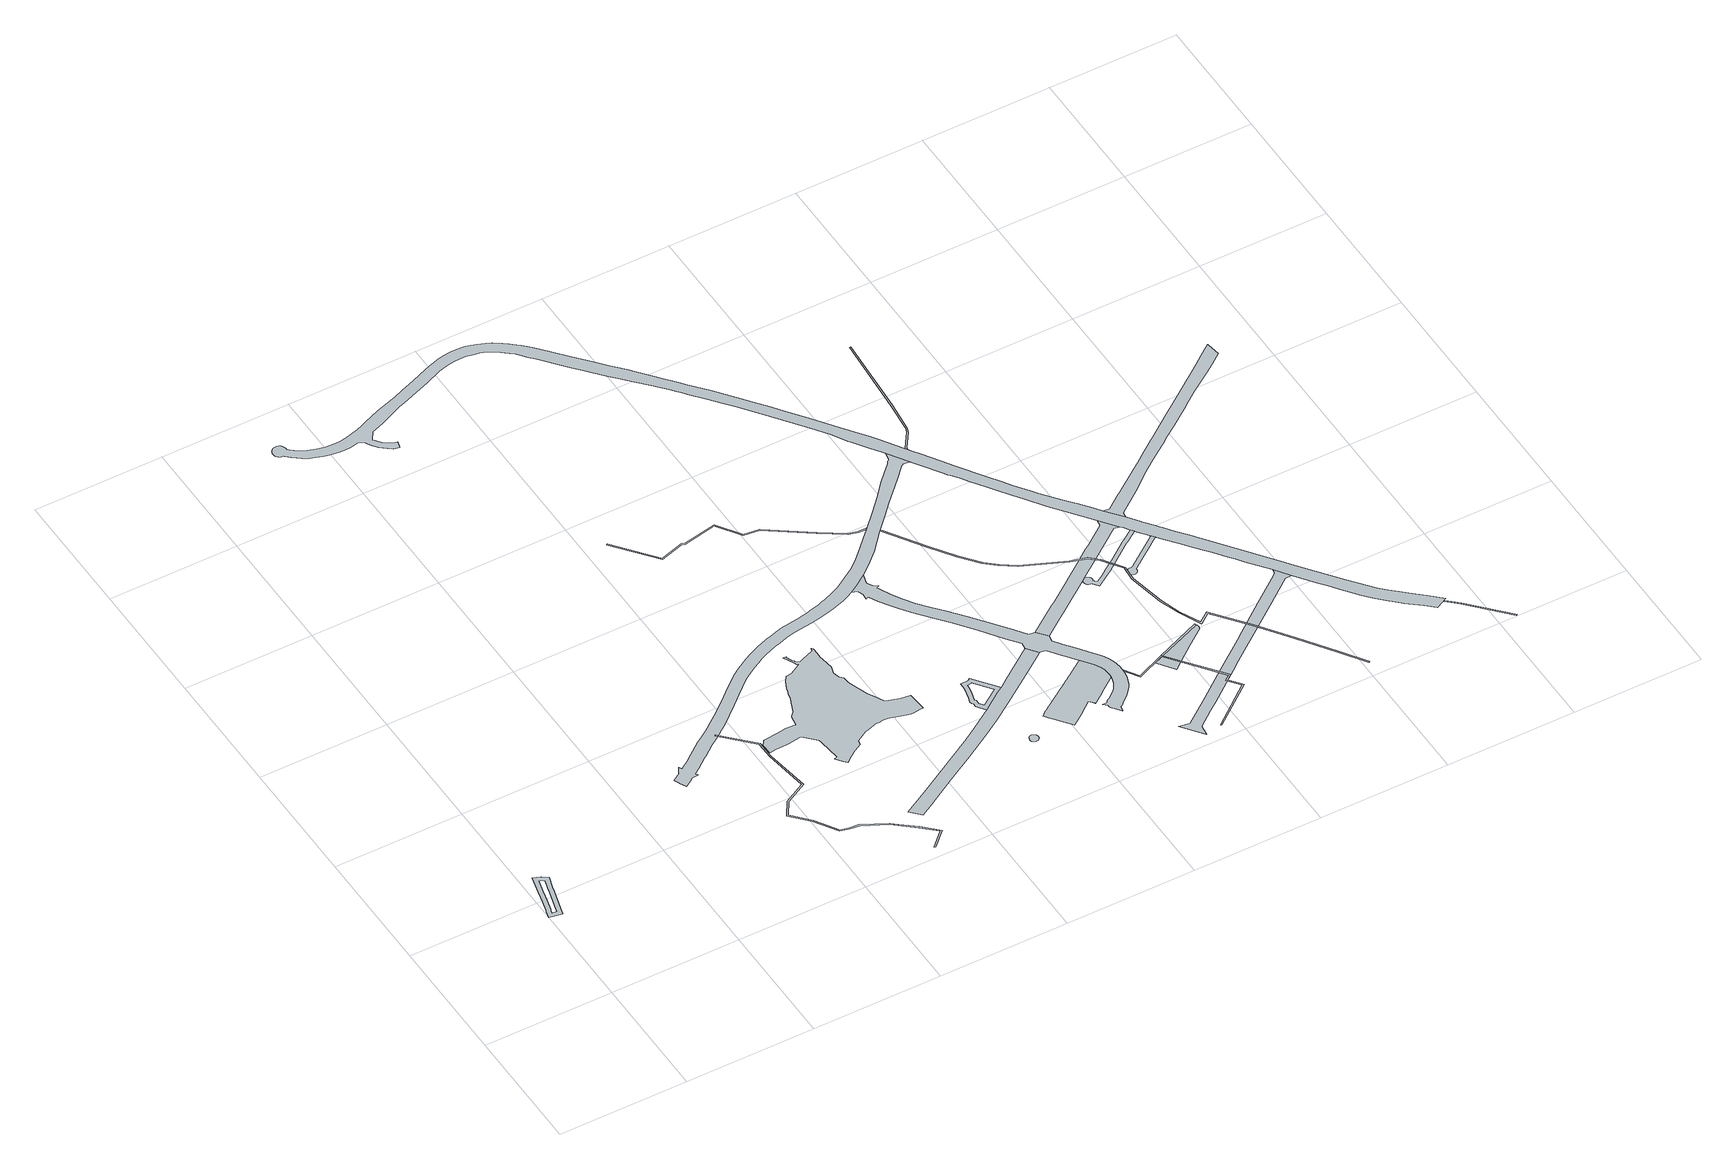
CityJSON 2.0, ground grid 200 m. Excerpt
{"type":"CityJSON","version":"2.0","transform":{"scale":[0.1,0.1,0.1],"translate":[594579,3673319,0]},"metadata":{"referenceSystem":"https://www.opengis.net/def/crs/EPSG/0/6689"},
"CityObjects":{
"object1":{"type":"GenericCityObject","attributes":{"name":"交通広場","function":"3023","validFromType":"3","custodian":"武雄市","notificationNumber":"-","finalNotificationDate":"0001-01-01","finalNotificationNumber":"-","prefecture":"41","city":"41206"},"geometry":[{"type":"MultiSurface","lod":"1","boundaries":[[[0,1,2,3,4,5,6,7,8,9,10,11,12,13],[14,15,16,17,18,19,20,21,22,23,24,25,26]]]}]},
"object2":{"type":"GenericCityObject","attributes":{"name":"東柚ノ木谷雨水幹線","function":"3041","validFromType":"3","custodian":"武雄市","notificationNumber":"-","finalNotificationDate":"0001-01-01","finalNotificationNumber":"-","prefecture":"41","city":"41206","number":"1-13"},"geometry":[{"type":"MultiSurface","lod":"1","boundaries":[[[27,28,29,30,31,32,33,34,35,36,37,38,39,40,41,42,43,44,45,46,47,48,49,50,51,52,53,54,55,56,57,58]]]}]},
"object3":{"type":"GenericCityObject","attributes":{"name":"丸山公園","function":"3021","validFromType":"3","custodian":"武雄市","notificationNumber":"-","finalNotificationDate":"0001-01-01","finalNotificationNumber":"-","nominalArea":1.9,"prefecture":"41","city":"41206","note":"近隣公園"},"geometry":[{"type":"MultiSurface","lod":"1","boundaries":[[[59,60,61,62,63,64,65,66,67,68,69,70,71,72,73,74,75,76,77,78,79,80,81,82,83,84,85,86,87,88,89,90,91,92,93,94,95,96,97,98,99,100,101,102,103,104,105,106,107,108,109,110,111,112,113,114,115,116,117,118,119,120,121,122,123,124,125,126,127,128,129,130,131,132,133,134,135,136,137,138,139,140,141,142,143,144,145,146,147,148,149,150,151,152,153,154,155,156,157,158,159,160,161,162,163,164,165,166,167,168,169,170]]]}]},
"object4":{"type":"GenericCityObject","attributes":{"name":"八並・六ノ角線","function":"3011","validFromType":"3","custodian":"武雄市","notificationNumber":"-","finalNotificationDate":"0001-01-01","finalNotificationNumber":"-","prefecture":"41","city":"41206","length":680,"width":18},"geometry":[{"type":"MultiSurface","lod":"1","boundaries":[[[171,172,173,174,175,176,177,178,179,180,181,182,183,184,185,186,187,188,189,190,191,192,193,194,195,196,197,198,199,200,201,202,203,204,205,206,207,208,209,210,211,212,213,214,215,216,217,218,219,220,221,222,223,224,225,226,227,228,229,230,231,232,233,234,235,236,237,238,239,240,241,242,243,244,245,246,247,248,249,250,251,252,253,254,255,256,257,258,259,260,261,262,263,264,265,266,267,268,269,270,271,272,273,274,275,276,277,278,279,280,281,282,283,284,285,286,287,288,289,290,291,292,293,294,295,296]]]}]},
"object5":{"type":"GenericCityObject","attributes":{"name":"甘久・武雄線","function":"3011","validFromType":"3","custodian":"武雄市","notificationNumber":"-","finalNotificationDate":"0001-01-01","finalNotificationNumber":"-","prefecture":"41","city":"41206","length":2790,"width":18},"geometry":[{"type":"MultiSurface","lod":"1","boundaries":[[[297,298,299,300,301,302,303,304,305,306,307,308,309,310,311,312,313,314,315,316,317,318]]]}]},
"object6":{"type":"GenericCityObject","attributes":{"name":"高架側道3号線","function":"3011","validFromType":"3","custodian":"武雄市","notificationNumber":"-","finalNotificationDate":"0001-01-01","finalNotificationNumber":"-","prefecture":"41","city":"41206","length":300,"width":6},"geometry":[{"type":"MultiSurface","lod":"1","boundaries":[[[319,320,321,322,323,324,325,326,327,328,329,330,331,332,333,334,335,336,337,338,339,340,341,342,343,344,345,346,347,348,349,350,351,352,353,354,355,356]]]}]},
"object7":{"type":"GenericCityObject","attributes":{"name":"交通広場","function":"3023","validFromType":"3","custodian":"武雄市","notificationNumber":"-","finalNotificationDate":"0001-01-01","finalNotificationNumber":"-","prefecture":"41","city":"41206"},"geometry":[{"type":"MultiSurface","lod":"1","boundaries":[[[357,358,359,360,361,362,363,364,365,366,367,368,369,370,371,372,310,309,373],[374,375,376,377,378,379,380,381,382,383,384,385,386]]]}]},
"object8":{"type":"GenericCityObject","attributes":{"name":"駅前交通広場","function":"3023","validFromType":"3","custodian":"武雄市","notificationNumber":"-","finalNotificationDate":"0001-01-01","finalNotificationNumber":"-","prefecture":"41","city":"41206"},"geometry":[{"type":"MultiSurface","lod":"1","boundaries":[[[387,388,389,390,391,392,393,394,395,396,397,398,399,400,401,402,403,404,405,406,407,408,409,410,411,412,413,414,415,416,417,418,419,420,421,422,423,424,425,426,427,428,429,430,431,432,433,434,435,436,437,438,439,440,441,442,443,444,445,446,447,448,449,450,451,452,453,454,455,456,457,458,459,460,461,462,463,464,465,466,467,468,469,470,471,472,473,474,475,476,477,478,479,480,481,482,483,484,485,486,487,488,489,490,491,492,493,494,495,496,497,498,499,500,501,502,503,504,505,506,507,508,509,510,511,512,513,514,515,516,517,518,519,520,521,522,523,524,525,526,527,528,529,530,531,532,533,534,535,536,537,538,539,540,541,542,543,544,545,546,547,548,549,550,551,552,553,554,555,556,557,558,559,560,561,562,563,564,565,566,567,568,569,570,571,572,573,574,575,576,577,578,579,580,581,582,583,584,585,586,587,588,589,590,591,592,593,594,595,596,597,598,599,600,601,602,603,604,605,606,607,608,609,610,611,612,613,614,615,616,617,618,619,620,621,622,623,624,625,626,627,628,629,630,631,632,633,634,635,636,637,638,639]]]}]},
"object9":{"type":"GenericCityObject","attributes":{"name":"永松・八並線","function":"3011","validFromType":"3","custodian":"武雄市","notificationNumber":"-","finalNotificationDate":"0001-01-01","finalNotificationNumber":"-","prefecture":"41","city":"41206","length":470,"width":18},"geometry":[{"type":"MultiSurface","lod":"1","boundaries":[[[640,641,642,643,644,645,646,647,648,649,650,651,652,653,654,655,656,657,658,659,660,661,662,663,664,665,666,667,668,669,670,671,672,673,674,675,676,677,678,679,680,681,682,683,684,685,686,687,688,689,690,691,692,693,694,695,696,697,698,699,700,701,702,703,704,705,706,707,708,709,284,283,282,710,711,712,713,714,715,716,717,718,719,720,721,722,723,306,305,724,725,726,727,728,639,638,637,636,635,634,633,632]]]}]},
"object10":{"type":"GenericCityObject","attributes":{"name":"永松・八並線","function":"3011","validFromType":"3","custodian":"武雄市","notificationNumber":"-","finalNotificationDate":"0001-01-01","finalNotificationNumber":"-","prefecture":"41","city":"41206","length":470,"width":18}},
"object11":{"type":"GenericCityObject","attributes":{"name":"天神崎・白岩線","function":"3011","validFromType":"3","custodian":"武雄市","notificationNumber":"-","finalNotificationDate":"0001-01-01","finalNotificationNumber":"-","prefecture":"41","city":"41206","length":650,"width":24},"geometry":[{"type":"MultiSurface","lod":"1","boundaries":[[[626,625,624,729,627]]]}]},
"object12":{"type":"GenericCityObject","attributes":{"name":"武内・永島線","function":"3011","validFromType":"3","custodian":"武雄市","notificationNumber":"-","finalNotificationDate":"0001-01-01","finalNotificationNumber":"-","prefecture":"41","city":"41206","length":2180,"width":18},"geometry":[{"type":"MultiSurface","lod":"1","boundaries":[[[730,731,732,733,734,735,736,737,738,739,740,741,742,743,744,745,746,747,748,749,750,751,752,753,754,755,756,757,758,759,760,761,762,763,764,765,766,767,768,769,770,771,772,773,774,775,776,777,778,779,780,781,782,783,784,785,786,787,788,789,790,791,792,793,794,795,796,797,798,799,800,801,802,803,804,805,806,807,808,809,810,811,812,813,814,815,816,817,818,819,820,821,822,823,824,825,826,827,828,829,830,831,832,833,834,835,836,837,838,839,840,841,842,843,844,845,846,847,848,849,850,851,852,853,854,855,856,857,858,859,860,861,862,863,864,865,866,867,868,869,870,871,872,873,874,875,876,877,878,879,880,296,295,881,882,883,884,885,886,887,888,889,890,891,892,893,894,895,896,897,898,899,900,901,902,903,904,905,906,907,908,909,910,911,912,913,914,915,916,917,918,919,920,921,922,923,924,925,926,927,928,929,930,931,932,933,934,935,936,937,938,939,940,941,942,943,944,945,946,947,948,949,950,951,952,953,954,955,956,957,958,959,960,961,962,963,964,965,966,967,968,969,970,971,972,973,974,975,976,977,978,979,980,981,982,983,984,985,986,987,988,989,990,991,992,993,994,995,996,997,998,999,1000,1001,1002]]]}]},
"object13":{"type":"GenericCityObject","attributes":{"name":"矢洗雨水幹線","function":"3041","validFromType":"3","custodian":"武雄市","notificationNumber":"-","finalNotificationDate":"0001-01-01","finalNotificationNumber":"-","prefecture":"41","city":"41206","number":"1-12"},"geometry":[{"type":"MultiSurface","lod":"1","boundaries":[[[1003,1004,1005,1006,1007,1008,1009,1010,1011,1012,1013,1014,1015,1016,1017,1018,1019,1020,1021,1022,1023,1024,1025,1026,1027,1028,1029,1030,1031,1032,1033,1034,1035,1036,1037,1038,1039,1040,1041,1042,1043,1044,1045,1046,1047,1048,1049,1050,1051,1052,1053,1054,1055,1056,1057,1058,1059,1060,1061,1062]]]}]},
"object14":{"type":"GenericCityObject","attributes":{"name":"8号支線","function":"3041","validFromType":"3","custodian":"武雄市","notificationNumber":"-","finalNotificationDate":"0001-01-01","finalNotificationNumber":"-","prefecture":"41","city":"41206","number":"1-9"},"geometry":[{"type":"MultiSurface","lod":"1","boundaries":[[[1063,1064,1065,1066,1067,1068,1069,1070,1071,1072,1073,1074,1075,1076,1077]]]}]},
"object15":{"type":"GenericCityObject","attributes":{"name":"武雄東児童遊園","function":"3021","validFromType":"3","custodian":"武雄市","notificationNumber":"-","finalNotificationDate":"0001-01-01","finalNotificationNumber":"-","nominalArea":0.16,"prefecture":"41","city":"41206","note":"街区公園"},"geometry":[{"type":"MultiSurface","lod":"1","boundaries":[[[1078,1079,1080,1081,1082,1083,1084,1085,1086]]]}]},
"object16":{"type":"GenericCityObject","attributes":{"name":"甘久・武雄線","function":"3011","validFromType":"3","custodian":"武雄市","notificationNumber":"-","finalNotificationDate":"0001-01-01","finalNotificationNumber":"-","prefecture":"41","city":"41206","length":2790,"width":18},"geometry":[{"type":"MultiSurface","lod":"1","boundaries":[[[1087,1088,1089,1090,1091,1092,1093,693,692,1094,1095,1096,1097,1098,1099,1100,895,894]]]}]},
"object17":{"type":"GenericCityObject","attributes":{"name":"9号支線","function":"3041","validFromType":"3","custodian":"武雄市","notificationNumber":"-","finalNotificationDate":"0001-01-01","finalNotificationNumber":"-","prefecture":"41","city":"41206","number":"1-10"},"geometry":[{"type":"MultiSurface","lod":"1","boundaries":[[[1101,1077,1076,1102]]]}]},
"object18":{"type":"GenericCityObject","attributes":{"name":"高橋・武雄線","function":"3011","validFromType":"3","custodian":"武雄市","notificationNumber":"-","finalNotificationDate":"0001-01-01","finalNotificationNumber":"-","prefecture":"41","city":"41206","length":4020,"width":16},"geometry":[{"type":"MultiSurface","lod":"1","boundaries":[[[1103,1104,1105,1106,1107,1108,1109,1110,1111,1112,1113,1114,1115,1116,1117,1118,1119,1120,1121,1122,1123,916,915]]]}]},
"object19":{"type":"GenericCityObject","attributes":{"name":"高架側道2号線","function":"3011","validFromType":"3","custodian":"武雄市","notificationNumber":"-","finalNotificationDate":"0001-01-01","finalNotificationNumber":"-","prefecture":"41","city":"41206","length":930,"width":6},"geometry":[{"type":"MultiSurface","lod":"1","boundaries":[[[1124,1125,1126,1127,1128,1129,898,897,1130,1131,1132,1133,1134,1135,1136,1137,1138,1139,1140,1141,1142,1143,1144,1145,1146,1147,1148,1149,1150,1151,1152,1153,1154,1155,1156,1157,1158,1159,1160,1161,1162,1163,1164,1165,1166,1167,1168,1169,1170,1171]]]}]},
"object20":{"type":"GenericCityObject","attributes":{"name":"高架側道1号線","function":"3011","validFromType":"3","custodian":"武雄市","notificationNumber":"-","finalNotificationDate":"0001-01-01","finalNotificationNumber":"-","prefecture":"41","city":"41206","length":930,"width":6},"geometry":[{"type":"MultiSurface","lod":"1","boundaries":[[[902,1172,1173,1174,1175,1176,1177,1178,1179,1180,1181,1182,1183,1184,1185,1186,1187,1188,1189,1190,1191,1192,1193,1194,1195,1196,1197,1198,1199,1200,1201,1202,1203,1204,1205,1206,1207,1208,1209,1210,1211,1212,1213,1214,1215,1216,1217,1218,1219,1220,1221,1222,1223,1224,1225,1226,1227,1228,1229,1230,1231,1232,1233,1234,1235,1236,1237,1238,1239,1240,1241,1242,1243,1244,1245,1246,1247,1248,1249,1250,1251,1252,1253,1254,1255,1256,1257,1258,1259,1260,1261,1262,1263,1264,1265,1266,1267,1268,1269,1270,1271,1272,1273,1274,1275,1276,1277,1278,1279,1280,1281,1282,1283,1284,1285,1286,1287,1288,1289,1290,1291,1292,1293,1294,1295,1296,1297,1298,1299,1300,1301,1302,1303,1304,1305,1306,1307,1308,1309,1310,1311,1312,1313,1314,1315,1316,1317,1318,1319,1320,1321,1322,1323,1324,1325,1326,1327,1328,1329,1330,1331,1332,1333,1334,1335,1336,1337,1338,1339,1340,1341,1342,1343,1344,1345,1346,1347,1348,1349,1350,1351,1352,1353,1354,1355,1356,1357,1358,1359,1360,904,903]]]}]},
"object21":{"type":"GenericCityObject","attributes":{"name":"川良雨水幹線","function":"3041","validFromType":"3","custodian":"武雄市","notificationNumber":"-","finalNotificationDate":"0001-01-01","finalNotificationNumber":"-","prefecture":"41","city":"41206","number":"1-4"},"geometry":[{"type":"MultiSurface","lod":"1","boundaries":[[[1361,1362,1363,1364,1365,1366,1367,1368,1369,1370,1371,1372,1373,1374,1375,1376,1377,1378,1379,1380,1381,1382,1383,1384,1385,1386,1387,1388,1389,1390,1391,1392,1393,1394,1395,1396,1397,1398,1399,1400,1401,1402,1403,1404,1405,1406,1407,1408,1409,1410,1411,1412]]]}]},
"object22":{"type":"GenericCityObject","attributes":{"name":"甘久・武雄線","function":"3011","validFromType":"3","custodian":"武雄市","notificationNumber":"-","finalNotificationDate":"0001-01-01","finalNotificationNumber":"-","prefecture":"41","city":"41206","length":2790,"width":18},"geometry":[{"type":"MultiSurface","lod":"1","boundaries":[[[1413,1414,1415,1416,1417,1418,1419,1420,1421,1422,1423,1424,1425,1426,1427,1428,1429,1430,1431,1432,1433,1434,1435,1436,1437,1438,1439,1440,1441,1442,1443,1444,953,952,1445,1446]]]}]}
},
"vertices":[
[201,2452,0],[133,2178,0],[85,1982,0],[42,1817,0],[33,1795,0],[3,1678,0],[200,1642,0],[227,1738,0],[322,2072,0],[345,2166,0],[352,2195,0],[389,2311,0],[398,2341,0],[311,2401,0],[201,2161,0],[249,2353,0],[276,2340,0],[316,2313,0],[285,2214,0],[277,2183,0],[255,2090,0],[160,1757,0],[150,1723,0],[89,1734,0],[99,1773,0],[109,1795,0],[152,1964,0],
[5223,627,0],[5001,811,0],[4910,881,0],[4541,1076,0],[4390,1093,0],[4262,1122,0],[4045,1462,0],[3954,1563,0],[3805,1728,0],[3941,1939,0],[4288,2132,0],[4183,2829,0],[4182,3105,0],[3742,3559,0],[3728,3546,0],[4162,3097,0],[4163,2827,0],[4266,2143,0],[3927,1954,0],[3780,1726,0],[3939,1550,0],[4029,1450,0],[4250,1105,0],[4387,1073,0],[4535,1056,0],[4899,864,0],[4989,795,0],[5209,612,0],[5426,407,0],[5202,190,0],[5216,176,0],[5455,408,0],
[5385,4242,0],[5374,4253,0],[5360,4286,0],[5327,4357,0],[5336,4363,0],[5293,4369,0],[5337,4276,0],[5365,4209,0],[5376,4187,0],[5384,4174,0],[5396,4165,0],[5414,4158,0],[5415,4157,0],[5394,4144,0],[5236,4055,0],[5145,4041,0],[5091,3961,0],[5088,3963,0],[5035,3841,0],[5031,3838,0],[5028,3832,0],[5023,3801,0],[5001,3742,0],[4985,3680,0],[4978,3643,0],[4974,3636,0],[4948,3575,0],[4913,3498,0],[4894,3449,0],[4875,3403,0],[4815,3338,0],[4806,3330,0],[4783,3170,0],[4750,3181,0],[4673,3181,0],[4609,3181,0],[4587,3177,0],[4576,3172,0],[4538,3163,0],[4477,3156,0],[4459,3154,0],[4321,3140,0],[4257,3136,0],[4255,3132,0],[4242,3114,0],[4197,3050,0],[4203,2898,0],[4218,2891,0],[4303,2899,0],[4363,2903,0],[4469,2907,0],[4519,2912,0],[4684,2930,0],[4725,2936,0],[4740,2919,0],[4756,2903,0],[4902,2750,0],[4908,2696,0],[4945,2352,0],[4900,2337,0],[4979,2238,0],[5022,2186,0],[5077,2231,0],[5121,2266,0],[5166,2299,0],[5188,2316,0],[5210,2332,0],[5342,2399,0],[5352,2478,0],[5531,2578,0],[5546,2581,0],[5734,2636,0],[5781,2638,0],[5847,2650,0],[5919,2643,0],[5946,2635,0],[6027,2613,0],[6174,2569,0],[6227,2557,0],[6237,2555,0],[6277,2556,0],[6322,2563,0],[6333,2564,0],[6382,2572,0],[6439,2574,0],[6424,2725,0],[6413,2829,0],[6409,2865,0],[6263,2883,0],[6176,2912,0],[6108,2935,0],[6046,2958,0],[6001,3052,0],[5919,3201,0],[5809,3516,0],[5802,3616,0],[5753,3674,0],[5724,3774,0],[5763,3893,0],[5737,4087,0],[5730,4137,0],[5730,4212,0],[5730,4313,0],[5711,4334,0],[5697,4287,0],[5602,4249,0],[5501,4207,0],[5470,4195,0],[5449,4191,0],[5426,4194,0],[5413,4206,0],[5395,4222,0],
[8474,6932,0],[8469,6926,0],[8455,6918,0],[8443,6907,0],[8433,6894,0],[8425,6880,0],[8395,6849,0],[8303,6753,0],[8165,6611,0],[7965,6386,0],[7771,6175,0],[7526,5924,0],[7396,5792,0],[7198,5589,0],[7065,5466,0],[6950,5372,0],[6618,5166,0],[6512,5116,0],[6355,5056,0],[6304,5037,0],[6236,5014,0],[6168,4992,0],[6072,4967,0],[6006,4949,0],[5926,4934,0],[5843,4917,0],[5764,4907,0],[5693,4898,0],[5630,4887,0],[5552,4873,0],[5526,4866,0],[5463,4848,0],[5367,4820,0],[5308,4803,0],[5272,4791,0],[5184,4759,0],[5121,4737,0],[5061,4712,0],[5007,4688,0],[4930,4652,0],[4855,4613,0],[4786,4575,0],[4714,4530,0],[4632,4477,0],[4562,4430,0],[4485,4372,0],[4410,4312,0],[4346,4257,0],[4212,4134,0],[4050,3994,0],[3915,3883,0],[3801,3794,0],[3714,3727,0],[3643,3679,0],[3560,3622,0],[3462,3553,0],[3315,3442,0],[3259,3398,0],[3186,3342,0],[3153,3316,0],[3062,3255,0],[3019,3227,0],[2992,3271,0],[2941,3178,0],[2938,3172,0],[2811,3087,0],[2848,3008,0],[2849,3006,0],[2898,2901,0],[3019,2984,0],[3034,2995,0],[3050,3003,0],[3067,3008,0],[3084,3010,0],[3086,3010,0],[3148,3015,0],[3123,3057,0],[3217,3123,0],[3309,3189,0],[3379,3242,0],[3415,3270,0],[3581,3396,0],[3597,3407,0],[3712,3487,0],[3778,3537,0],[3852,3595,0],[3949,3666,0],[4029,3729,0],[4164,3846,0],[4187,3866,0],[4407,4061,0],[4522,4161,0],[4664,4279,0],[4750,4341,0],[4867,4410,0],[4944,4453,0],[5031,4498,0],[5118,4538,0],[5220,4581,0],[5319,4616,0],[5392,4639,0],[5473,4665,0],[5559,4690,0],[5658,4707,0],[5783,4729,0],[5966,4757,0],[6082,4775,0],[6235,4806,0],[6364,4841,0],[6550,4902,0],[6641,4942,0],[6728,4985,0],[6865,5077,0],[7042,5196,0],[7193,5314,0],[7400,5514,0],[7647,5792,0],[7870,6026,0],[8046,6209,0],[8198,6365,0],[8372,6542,0],[8566,6743,0],[8581,6752,0],[8594,6764,0],[8698,6750,0],[8496,7058,0],
[5795,1035,0],[6050,1183,0],[6494,1442,0],[6894,1678,0],[7161,1851,0],[7462,2061,0],[7952,2409,0],[8314,2675,0],[8335,2692,0],[8212,2851,0],[7686,2472,0],[7570,2384,0],[7458,2312,0],[7179,2112,0],[6833,1879,0],[6629,1750,0],[6590,1726,0],[5762,1244,0],[5614,1160,0],[5239,944,0],[5381,794,0],[5589,913,0],
[7460,1242,0],[7470,1248,0],[7479,1255,0],[7486,1263,0],[7492,1273,0],[7496,1283,0],[7499,1294,0],[7500,1305,0],[7498,1316,0],[7495,1327,0],[7490,1337,0],[7484,1347,0],[7476,1355,0],[7467,1361,0],[7457,1366,0],[7446,1370,0],[7435,1371,0],[7423,1371,0],[7412,1368,0],[7402,1364,0],[7392,1358,0],[7384,1351,0],[7376,1342,0],[7371,1332,0],[7371,1322,0],[7365,1311,0],[7365,1301,0],[7366,1291,0],[7369,1281,0],[7373,1271,0],[7379,1262,0],[7387,1254,0],[7396,1247,0],[7406,1242,0],[7416,1238,0],[7427,1237,0],[7438,1237,0],[7449,1239,0],
[7262,2740,0],[7246,2727,0],[7249,2716,0],[7188,2713,0],[7159,2711,0],[7131,2707,0],[7108,2708,0],[7105,2599,0],[7104,2598,0],[7087,2516,0],[7060,2421,0],[7041,2351,0],[7048,2311,0],[7060,2302,0],[7064,2232,0],[7158,2098,0],[7549,2370,0],[7247,2646,0],[7447,2388,0],[7419,2370,0],[7175,2196,0],[7132,2256,0],[7128,2337,0],[7113,2349,0],[7128,2402,0],[7155,2499,0],[7174,2590,0],[7174,2591,0],[7176,2642,0],[7191,2643,0],
[8716,2273,0],[8712,2270,0],[8708,2267,0],[8704,2264,0],[8699,2261,0],[8695,2258,0],[8691,2255,0],[8687,2253,0],[8683,2250,0],[8679,2247,0],[8675,2244,0],[8671,2241,0],[8666,2238,0],[8662,2235,0],[8658,2233,0],[8654,2230,0],[8650,2227,0],[8646,2224,0],[8642,2221,0],[8638,2218,0],[8633,2216,0],[8630,2213,0],[8629,2213,0],[8625,2210,0],[8621,2207,0],[8617,2204,0],[8613,2201,0],[8609,2198,0],[8605,2196,0],[8601,2193,0],[8596,2190,0],[8592,2187,0],[8588,2184,0],[8584,2181,0],[8580,2179,0],[8576,2176,0],[8572,2173,0],[8568,2170,0],[8563,2167,0],[8559,2164,0],[8555,2162,0],[8551,2159,0],[8547,2156,0],[8543,2153,0],[8539,2150,0],[8535,2147,0],[8530,2144,0],[8526,2142,0],[8522,2139,0],[8518,2136,0],[8514,2133,0],[8510,2130,0],[8506,2127,0],[8502,2125,0],[8497,2122,0],[8493,2119,0],[8489,2116,0],[8485,2113,0],[8481,2110,0],[8477,2108,0],[8473,2105,0],[8469,2102,0],[8464,2099,0],[8460,2096,0],[8456,2093,0],[8452,2091,0],[8448,2088,0],[8444,2085,0],[8440,2082,0],[8435,2079,0],[8431,2076,0],[8427,2074,0],[8423,2071,0],[8419,2068,0],[8415,2065,0],[8411,2062,0],[8407,2059,0],[8402,2057,0],[8398,2054,0],[8394,2051,0],[8390,2048,0],[8386,2045,0],[8382,2042,0],[8378,2040,0],[8373,2037,0],[8371,2035,0],[8370,2035,0],[8369,2034,0],[8365,2031,0],[8361,2028,0],[8357,2025,0],[8353,2023,0],[8349,2020,0],[8345,2017,0],[8340,2014,0],[8336,2011,0],[8332,2009,0],[8328,2006,0],[8324,2003,0],[8320,2000,0],[8316,1997,0],[8311,1994,0],[8307,1992,0],[8303,1989,0],[8299,1986,0],[8295,1983,0],[8291,1980,0],[8287,1977,0],[8283,1975,0],[8278,1972,0],[8274,1969,0],[8270,1966,0],[8266,1963,0],[8262,1961,0],[8258,1958,0],[8254,1955,0],[8249,1952,0],[8245,1949,0],[8241,1946,0],[8237,1944,0],[8233,1941,0],[8229,1938,0],[8225,1935,0],[8220,1932,0],[8216,1930,0],[8212,1927,0],[8208,1924,0],[8204,1921,0],[8200,1918,0],[8196,1915,0],[8191,1913,0],[8187,1910,0],[8183,1907,0],[8179,1904,0],[8175,1901,0],[8171,1899,0],[8167,1896,0],[8162,1893,0],[8158,1890,0],[8154,1887,0],[8150,1885,0],[8146,1882,0],[8142,1879,0],[8138,1876,0],[8133,1873,0],[8129,1870,0],[8125,1868,0],[8121,1865,0],[8117,1862,0],[8113,1859,0],[8109,1856,0],[8104,1854,0],[8100,1851,0],[8096,1848,0],[8092,1845,0],[8088,1842,0],[8084,1840,0],[8080,1837,0],[8075,1834,0],[8071,1831,0],[8067,1828,0],[8063,1826,0],[8059,1823,0],[8055,1820,0],[8050,1817,0],[8046,1814,0],[8042,1812,0],[8038,1809,0],[8034,1806,0],[8030,1803,0],[8026,1800,0],[8021,1798,0],[8017,1795,0],[8013,1792,0],[8009,1789,0],[8005,1786,0],[8001,1783,0],[7997,1781,0],[7992,1778,0],[7988,1775,0],[7984,1772,0],[7980,1769,0],[7976,1767,0],[7972,1764,0],[7967,1761,0],[7963,1758,0],[7959,1755,0],[7955,1753,0],[7951,1750,0],[7947,1747,0],[7943,1744,0],[7938,1742,0],[7934,1739,0],[7930,1736,0],[7926,1733,0],[7922,1730,0],[7918,1728,0],[7913,1725,0],[7909,1722,0],[7905,1719,0],[7901,1716,0],[7897,1714,0],[7893,1711,0],[7889,1708,0],[7884,1705,0],[7880,1702,0],[7876,1700,0],[7872,1697,0],[7868,1694,0],[7864,1691,0],[7859,1688,0],[7855,1686,0],[7851,1683,0],[7847,1680,0],[7843,1677,0],[7839,1674,0],[7834,1672,0],[7830,1669,0],[7826,1666,0],[7822,1663,0],[7818,1661,0],[7814,1658,0],[7810,1655,0],[7805,1652,0],[7801,1649,0],[7797,1647,0],[7793,1644,0],[7789,1641,0],[7754,1609,0],[7809,1533,0],[7845,1486,0],[7908,1406,0],[7970,1326,0],[8037,1239,0],[8241,1392,0],[8337,1467,0],[8430,1540,0],[8468,1491,0],[8475,1489,0],[8497,1479,0],[8512,1469,0],[8662,1582,0],[8685,1599,0],[8686,1600,0],[8767,1661,0],[8935,1787,0],[8939,1845,0],[8935,1903,0],[8924,1959,0],[8906,2014,0],[8881,2067,0],[8850,2115,0],[8727,2280,0],
[8935,1786,0],[8923,1729,0],[8904,1674,0],[8878,1622,0],[8846,1573,0],[8808,1529,0],[8764,1491,0],[8700,1441,0],[8683,1435,0],[8667,1427,0],[8653,1416,0],[8641,1402,0],[8631,1388,0],[8631,1387,0],[8564,1390,0],[8618,1336,0],[8619,1317,0],[8624,1300,0],[8631,1283,0],[8641,1268,0],[8653,1255,0],[8667,1244,0],[8735,1146,0],[8753,1229,0],[8754,1230,0],[8771,1236,0],[8786,1244,0],[8800,1255,0],[8812,1268,0],[8822,1282,0],[8887,1333,0],[8941,1380,0],[8990,1433,0],[9033,1491,0],[9069,1553,0],[9098,1619,0],[9119,1688,0],[9133,1759,0],[9138,1830,0],[9136,1902,0],[9126,1974,0],[9108,2043,0],[9083,2111,0],[9050,2175,0],[9010,2235,0],[8948,2318,0],[8834,2470,0],[8744,2592,0],[8742,2595,0],[8741,2596,0],[8733,2606,0],[8595,2792,0],[8610,2894,0],[8489,3053,0],[8390,3066,0],[8262,3235,0],[8124,3421,0],[7981,3605,0],[7838,3788,0],[7648,4025,0],[7508,4186,0],[7368,4364,0],[7262,4531,0],[7174,4683,0],[7080,4868,0],[7071,4888,0],[7112,4908,0],[7041,4957,0],[7039,4962,0],[7000,5041,0],[6813,4958,0],[6849,4876,0],[6842,4779,0],[6884,4799,0],[6891,4783,0],[6957,4655,0],[7051,4502,0],[7123,4391,0],[7240,4236,0],[7428,4003,0],[7613,3778,0],[7846,3472,0],[8077,3152,0],[8227,2956,0],[8430,2678,0],[8573,2487,0],[8576,2483,0],[8577,2482,0],[8580,2477,0],
[8495,1456,0],
[4907,11648,0],[4800,11692,0],[4712,11721,0],[4638,11738,0],[4593,11744,0],[4528,11750,0],[4430,11750,0],[4364,11747,0],[4319,11740,0],[4244,11727,0],[4175,11710,0],[4115,11692,0],[4041,11666,0],[3948,11632,0],[3835,11585,0],[3703,11533,0],[3468,11443,0],[3332,11391,0],[3283,11372,0],[2980,11271,0],[2734,11175,0],[2642,11135,0],[2563,11104,0],[2357,11043,0],[2331,11037,0],[2287,11030,0],[2244,11026,0],[2190,11025,0],[2145,11026,0],[2024,11034,0],[1900,11060,0],[1773,11101,0],[1662,11152,0],[1563,11239,0],[1538,11266,0],[1538,11280,0],[1536,11298,0],[1531,11315,0],[1523,11332,0],[1513,11346,0],[1500,11359,0],[1485,11369,0],[1468,11376,0],[1451,11381,0],[1433,11382,0],[1415,11380,0],[1397,11375,0],[1381,11367,0],[1366,11356,0],[1354,11343,0],[1344,11328,0],[1336,11312,0],[1332,11294,0],[1331,11276,0],[1332,11258,0],[1337,11241,0],[1345,11225,0],[1356,11210,0],[1369,11197,0],[1384,11187,0],[1400,11180,0],[1418,11175,0],[1436,11174,0],[1447,11162,0],[1513,11094,0],[1633,11006,0],[1714,10962,0],[1792,10929,0],[1895,10893,0],[1989,10872,0],[2114,10852,0],[2202,10850,0],[2304,10856,0],[2322,10858,0],[2432,10875,0],[2515,10837,0],[2538,10798,0],[2572,10743,0],[2585,10725,0],[2601,10704,0],[2623,10678,0],[2637,10663,0],[2680,10623,0],[2728,10581,0],[2794,10536,0],[2875,10514,0],[2907,10617,0],[2849,10638,0],[2807,10659,0],[2742,10701,0],[2718,10723,0],[2679,10766,0],[2655,10799,0],[2635,10831,0],[2711,10957,0],[2916,11034,0],[3055,11091,0],[3207,11164,0],[3268,11189,0],[3369,11223,0],[3529,11284,0],[3765,11374,0],[3844,11406,0],[3898,11427,0],[4010,11473,0],[4096,11506,0],[4162,11525,0],[4226,11542,0],[4302,11559,0],[4376,11567,0],[4434,11570,0],[4520,11570,0],[4573,11565,0],[4605,11561,0],[4668,11546,0],[4742,11527,0],[4839,11494,0],[4901,11464,0],[4950,11432,0],[5086,11315,0],[5129,11285,0],[5264,11126,0],[5343,11039,0],[5613,10717,0],[5670,10651,0],[5799,10503,0],[5856,10438,0],[6016,10255,0],[6084,10177,0],[6134,10126,0],[6238,10007,0],[6451,9785,0],[6490,9740,0],[6616,9591,0],[6658,9534,0],[6704,9480,0],[6763,9408,0],[6937,9201,0],[7073,9031,0],[7214,8853,0],[7449,8551,0],[7510,8471,0],[7825,8047,0],[7870,7986,0],[8028,7768,0],[8040,7751,0],[8180,7518,0],[8200,7490,0],[8304,7342,0],[8368,7250,0],[8476,7090,0],[8774,6633,0],[8972,6335,0],[9008,6274,0],[9036,6239,0],[9133,6117,0],[9200,6016,0],[9278,5900,0],[9358,5781,0],[9432,5670,0],[9552,5497,0],[9677,5324,0],[9867,5063,0],[10022,4853,0],[10311,4481,0],[10511,4222,0],[10539,4184,0],[10601,4100,0],[10643,4046,0],[10648,4039,0],[10694,3980,0],[10727,3938,0],[10776,3874,0],[10830,3805,0],[10839,3793,0],[10922,3686,0],[11043,3531,0],[11166,3373,0],[11288,3215,0],[11322,3172,0],[11371,3109,0],[11445,3014,0],[11491,2954,0],[11548,2881,0],[11628,2777,0],[11879,2456,0],[12041,2223,0],[12267,1922,0],[12353,1812,0],[12471,1659,0],[12568,1535,0],[12644,1434,0],[12724,1338,0],[12789,1269,0],[12897,1158,0],[13022,1037,0],[13082,985,0],[13293,809,0],[13435,688,0],[13613,779,0],[13417,958,0],[13268,1097,0],[13134,1220,0],[13059,1288,0],[12988,1351,0],[12911,1429,0],[12826,1533,0],[12634,1772,0],[12210,2331,0],[12013,2588,0],[11840,2820,0],[11751,2935,0],[11564,3178,0],[11359,3446,0],[11239,3602,0],[11116,3762,0],[10999,3914,0],[10977,3943,0],[10937,3996,0],[10816,4152,0],[10806,4164,0],[10765,4221,0],[10673,4341,0],[10470,4601,0],[10381,4717,0],[10236,4904,0],[10212,4934,0],[10105,5067,0],[9953,5249,0],[9885,5343,0],[9823,5429,0],[9663,5654,0],[9580,5772,0],[9427,6000,0],[9327,6149,0],[9306,6184,0],[9184,6373,0],[9139,6446,0],[8998,6658,0],[8886,6828,0],[8847,6888,0],[8612,7246,0],[8565,7315,0],[8474,7448,0],[8344,7632,0],[8210,7810,0],[8007,8087,0],[7907,8221,0],[7767,8410,0],[7681,8524,0],[7609,8622,0],[7445,8833,0],[7382,8914,0],[7299,9020,0],[7068,9309,0],[6913,9495,0],[6833,9589,0],[6786,9645,0],[6577,9892,0],[6563,9910,0],[6386,10134,0],[6295,10239,0],[6183,10368,0],[6135,10416,0],[5981,10592,0],[5760,10849,0],[5587,11052,0],[5408,11256,0],[5296,11369,0],[5250,11415,0],[5170,11480,0],[5098,11538,0],[4987,11612,0],
[11850,634,0],[11473,1168,0],[11103,1676,0],[10687,2204,0],[10520,2077,0],[10372,2397,0],[10268,2709,0],[10158,3270,0],[10176,3510,0],[9967,3816,0],[9834,3930,0],[9589,4002,0],[8942,4281,0],[8724,4432,0],[8560,4575,0],[8330,4852,0],[8070,5239,0],[7695,5800,0],[7539,5948,0],[7408,5950,0],[7273,5985,0],[6918,6223,0],[6276,6663,0],[6037,6697,0],[5790,7057,0],[5267,6954,0],[5225,6970,0],[4856,6862,0],[4354,7474,0],[4338,7461,0],[4849,6839,0],[5224,6949,0],[5265,6933,0],[5781,7034,0],[6026,6679,0],[6268,6644,0],[6906,6207,0],[7264,5967,0],[7406,5930,0],[7531,5928,0],[7679,5787,0],[8054,5228,0],[8314,4840,0],[8546,4561,0],[8711,4417,0],[8932,4263,0],[9583,3984,0],[9824,3912,0],[9952,3802,0],[10156,3504,0],[10138,3268,0],[10248,2704,0],[10353,2390,0],[10512,2046,0],[10684,2176,0],[11087,1663,0],[11457,1156,0],[11833,623,0],[12093,243,0],[12109,256,0],
[9284,1605,0],[8795,2362,0],[8779,2352,0],[9276,1580,0],[9724,1776,0],[10325,1003,0],[10242,939,0],[10387,745,0],[9743,237,0],[9755,221,0],[10414,741,0],[10270,935,0],[10353,999,0],[9743,1784,0],[9730,1801,0],
[9593,1713,0],[9775,1462,0],[9909,1570,0],[10165,1767,0],[10445,1980,0],[10457,2034,0],[10445,2061,0],[9746,1775,0],[9730,1768,0],
[10293,4381,0],[9969,4140,0],[9895,4084,0],[9781,4000,0],[9704,3942,0],[9016,3431,0],[8946,3387,0],[8871,3085,0],[9049,3214,0],[9532,3572,0],[9611,3631,0],[9887,3837,0],[10200,4068,0],[10421,4235,0],
[10431,2086,0],[10438,2067,0],
[11865,2376,0],[11777,2308,0],[11369,1994,0],[11072,1762,0],[10894,1621,0],[10777,1530,0],[10274,1145,0],[9833,800,0],[9405,472,0],[9235,497,0],[9234,497,0],[9487,177,0],[9505,340,0],[9760,537,0],[9908,651,0],[10218,894,0],[10479,1093,0],[10577,1172,0],[11134,1603,0],[11484,1872,0],[11938,2224,0],
[9964,3558,0],[10119,3672,0],[10419,3897,0],[10445,3914,0],[10592,4013,0],[10634,4041,0],[10600,4091,0],[10451,3989,0],[10385,3946,0],[10083,3720,0],[9929,3607,0],[9831,3536,0],[9727,3468,0],[9696,3475,0],[9669,3515,0],[9672,3525,0],[9675,3535,0],[9675,3546,0],[9674,3557,0],[9671,3569,0],[9666,3579,0],[9659,3589,0],[9650,3597,0],[9641,3603,0],[9630,3608,0],[9618,3611,0],[9607,3612,0],[9595,3611,0],[9584,3607,0],[9573,3602,0],[9564,3595,0],[9556,3587,0],[9549,3577,0],[9544,3566,0],[9541,3555,0],[9541,3543,0],[9542,3532,0],[9545,3520,0],[9550,3510,0],[9557,3500,0],[9566,3492,0],[9575,3486,0],[9586,3481,0],[9597,3478,0],[9609,3477,0],[9621,3478,0],[9693,3374,0],[9865,3487,0],
[10772,3845,0],[10606,3720,0],[10564,3689,0],[10560,3686,0],[10556,3683,0],[10552,3680,0],[10548,3677,0],[10544,3674,0],[10540,3671,0],[10536,3668,0],[10532,3665,0],[10528,3662,0],[10524,3659,0],[10520,3656,0],[10516,3653,0],[10512,3650,0],[10508,3647,0],[10504,3644,0],[10500,3641,0],[10496,3638,0],[10492,3635,0],[10488,3632,0],[10484,3629,0],[10480,3626,0],[10476,3624,0],[10472,3621,0],[10468,3618,0],[10464,3615,0],[10460,3612,0],[10456,3609,0],[10452,3606,0],[10448,3603,0],[10444,3600,0],[10440,3597,0],[10436,3594,0],[10432,3591,0],[10427,3588,0],[10423,3585,0],[10419,3582,0],[10415,3579,0],[10411,3576,0],[10407,3573,0],[10403,3570,0],[10399,3567,0],[10395,3564,0],[10391,3561,0],[10387,3558,0],[10383,3555,0],[10379,3552,0],[10375,3549,0],[10371,3546,0],[10367,3543,0],[10363,3540,0],[10359,3537,0],[10355,3534,0],[10351,3531,0],[10347,3528,0],[10343,3525,0],[10339,3522,0],[10335,3519,0],[10331,3516,0],[10327,3514,0],[10323,3511,0],[10319,3508,0],[10315,3505,0],[10311,3502,0],[10307,3499,0],[10303,3496,0],[10299,3493,0],[10295,3490,0],[10291,3487,0],[10287,3484,0],[10283,3481,0],[10279,3478,0],[10274,3475,0],[10270,3472,0],[10266,3469,0],[10262,3466,0],[10258,3463,0],[10254,3460,0],[10251,3458,0],[10240,3462,0],[10229,3464,0],[10217,3464,0],[10206,3462,0],[10195,3458,0],[10185,3452,0],[10176,3445,0],[10168,3436,0],[10162,3426,0],[10158,3415,0],[10156,3404,0],[10155,3392,0],[10157,3381,0],[10161,3370,0],[10166,3360,0],[10173,3350,0],[10182,3343,0],[10192,3337,0],[10203,3332,0],[10214,3330,0],[10225,3329,0],[10237,3331,0],[10248,3334,0],[10258,3339,0],[10268,3346,0],[10276,3355,0],[10282,3364,0],[10287,3375,0],[10289,3386,0],[10290,3398,0],[10290,3404,0],[10289,3411,0],[10290,3412,0],[10294,3415,0],[10298,3418,0],[10302,3421,0],[10306,3424,0],[10310,3427,0],[10314,3430,0],[10318,3433,0],[10322,3436,0],[10326,3439,0],[10330,3441,0],[10334,3444,0],[10338,3447,0],[10342,3450,0],[10346,3453,0],[10350,3456,0],[10354,3459,0],[10358,3462,0],[10362,3465,0],[10366,3468,0],[10371,3471,0],[10375,3474,0],[10379,3477,0],[10383,3480,0],[10387,3483,0],[10391,3486,0],[10395,3489,0],[10399,3492,0],[10403,3495,0],[10407,3498,0],[10411,3501,0],[10415,3504,0],[10419,3507,0],[10423,3510,0],[10427,3513,0],[10431,3516,0],[10435,3519,0],[10439,3522,0],[10443,3525,0],[10447,3528,0],[10451,3531,0],[10455,3534,0],[10459,3537,0],[10463,3540,0],[10467,3543,0],[10471,3546,0],[10475,3549,0],[10479,3551,0],[10483,3554,0],[10487,3557,0],[10491,3560,0],[10495,3563,0],[10499,3566,0],[10503,3569,0],[10507,3572,0],[10511,3575,0],[10515,3578,0],[10519,3581,0],[10524,3584,0],[10528,3587,0],[10532,3590,0],[10536,3593,0],[10540,3596,0],[10544,3599,0],[10548,3602,0],[10552,3605,0],[10556,3608,0],[10560,3611,0],[10564,3614,0],[10568,3617,0],[10572,3620,0],[10576,3623,0],[10580,3626,0],[10583,3628,0],[10625,3660,0],[10809,3797,0],
[11663,2819,0],[10932,3745,0],[10938,3751,0],[10952,3771,0],[10959,3799,0],[10956,3827,0],[10943,3850,0],[10927,3870,0],[10789,4034,0],[10717,4116,0],[10187,4897,0],[9683,5556,0],[9262,6171,0],[8792,6916,0],[8794,7000,0],[8907,7167,0],[8957,7239,0],[8996,7321,0],[9048,7815,0],[9137,9068,0],[9117,9070,0],[9028,7817,0],[8976,7326,0],[8939,7249,0],[8891,7178,0],[8774,7006,0],[8772,6910,0],[9245,6160,0],[9667,5545,0],[10170,4885,0],[10701,4104,0],[10773,4021,0],[10912,3857,0],[10927,3838,0],[10936,3821,0],[10939,3800,0],[10934,3780,0],[10922,3763,0],[10906,3746,0],[11647,2807,0],[12280,1955,0],[12528,1642,0],[12596,1674,0],[12811,1438,0],[13739,583,0],[14278,8,0],[14294,20,0],[13753,597,0],[12825,1452,0],[12601,1698,0],[12534,1667,0],[12296,1967,0],
[11351,4950,0],[11551,5102,0],[11713,5220,0],[11835,5306,0],[11939,5385,0],[12137,5525,0],[12265,5621,0],[12461,5767,0],[12524,5813,0],[12709,5950,0],[12870,6060,0],[13056,6187,0],[13187,6285,0],[13365,6423,0],[13329,6640,0],[13287,6610,0],[13147,6507,0],[12998,6388,0],[12772,6224,0],[12747,6205,0],[12601,6094,0],[12353,5911,0],[12158,5765,0],[11977,5630,0],[11771,5476,0],[11722,5440,0],[11536,5302,0],[11346,5160,0],[11250,5089,0],[10844,4789,0],[10811,4765,0],[10570,4585,0],[10684,4429,0],[11042,4695,0]
]}
